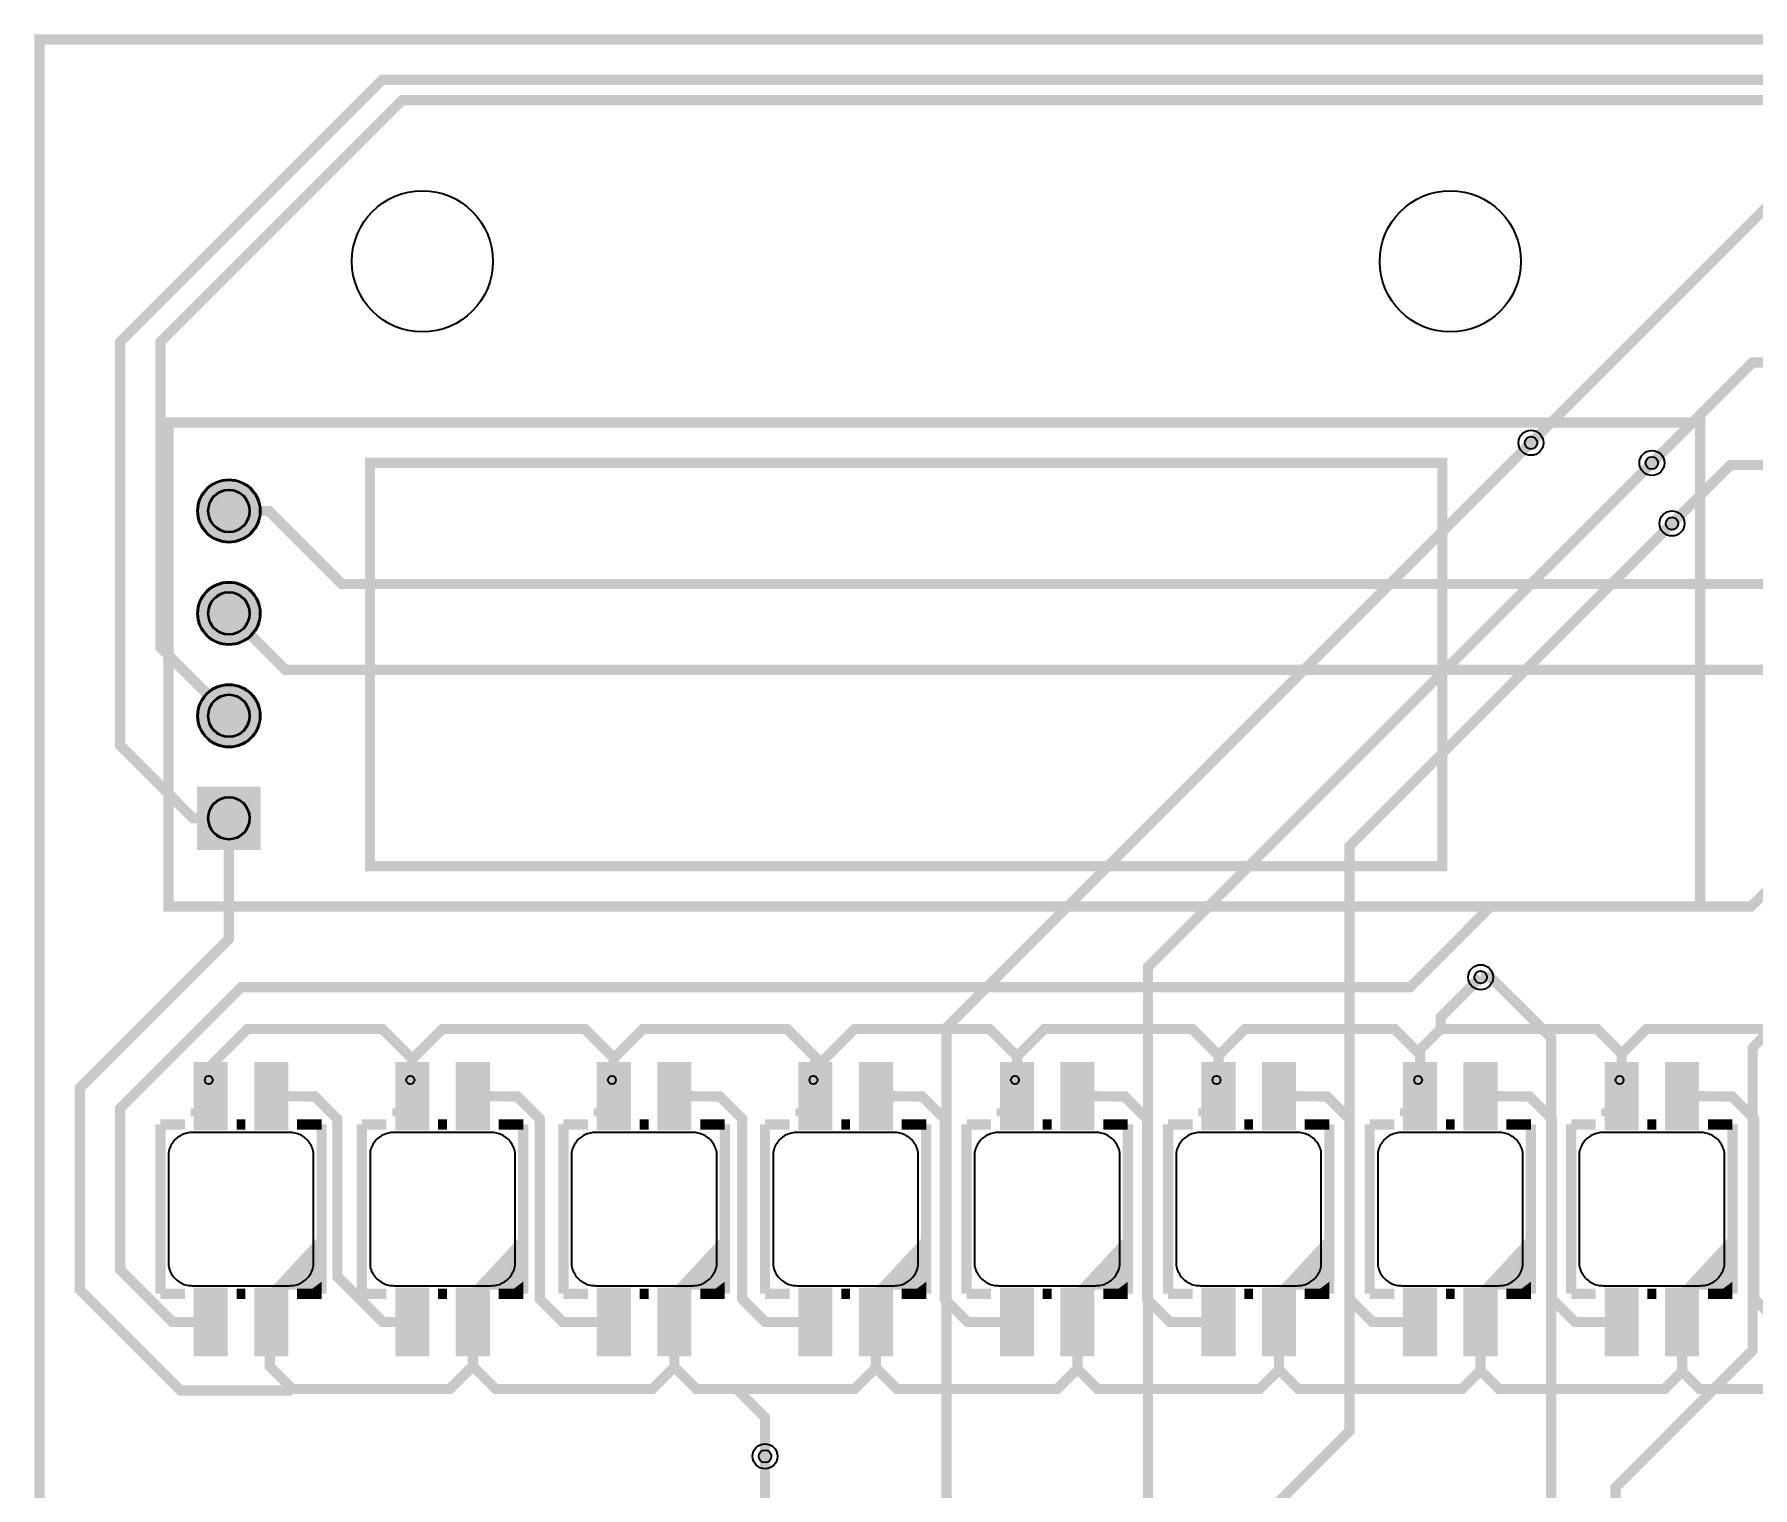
# Model space of a CAD drawing. Header units: millimetres. Extents: x -33 to 33, y -33 to 69.
# Drawn here: x -32.63 to 10, y 31.59 to 67.63 of the extents above; entities that cross this region are included whole.
import ezdxf

# ---------------------------------------------------------------- set-up
doc = ezdxf.new("R2010")
doc.units = ezdxf.units.MM
for name, color, linetype, true_color in [('BoardOutLine', 7, 'Continuous', 0xff00ff), ('BottomLayer', 7, 'Continuous', 0x0000ff), ('BottomSolderMaskLayer', 7, 'Continuous', 0xaa00ff), ('Document', 7, 'Continuous', 0xffffff), ('Hole', 7, 'Continuous', 0x222222), ('Multi-Layer', 7, 'Continuous', 0xc0c0c0), ('TopLayer', 7, 'Continuous', 0xff0000), ('TopPasteMaskLayer', 7, 'Continuous', 0x808080), ('TopSilkLayer', 7, 'Continuous', 0xffcc00), ('TopSolderMaskLayer', 7, 'Continuous', 0x800080)]:
    doc.layers.add(name, color=color, linetype=linetype, true_color=true_color)

msp = doc.modelspace()

# ---------------------------------------------------------------- hatches: boundary and pattern name
at = {"layer": 'BottomSolderMaskLayer'}
for points in [[(-28.588, 55.81, 1), (-27.013, 55.81, 1)], [(-28.588, 53.27, 1), (-27.013, 53.27, 1)], [(-28.588, 50.73, 1), (-27.013, 50.73, 1)], [(-28.588, 48.978), (-27.013, 48.978), (-27.013, 47.403), (-28.588, 47.403)]]:
    msp.add_hatch(color=256, dxfattribs=at).paths.add_polyline_path(points)
at = {"layer": 'Document'}
for points in [[(-28.4, 41.25), (-28.4, 40.45), (-28.2, 40.45), (-28.2, 41.35), (-28.3, 41.35), (-28.4, 41.35)], [(-23.4, 41.25), (-23.4, 40.45), (-23.2, 40.45), (-23.2, 41.35), (-23.3, 41.35), (-23.4, 41.35)], [(-18.4, 41.25), (-18.4, 40.45), (-18.2, 40.45), (-18.2, 41.35), (-18.3, 41.35), (-18.4, 41.35)], [(-13.4, 41.25), (-13.4, 40.45), (-13.2, 40.45), (-13.2, 41.35), (-13.3, 41.35), (-13.4, 41.35)], [(-8.4, 41.25), (-8.4, 40.45), (-8.2, 40.45), (-8.2, 41.35), (-8.3, 41.35), (-8.4, 41.35)], [(-3.4, 41.25), (-3.4, 40.45), (-3.2, 40.45), (-3.2, 41.35), (-3.3, 41.35), (-3.4, 41.35)], [(1.6, 41.25), (1.6, 40.45), (1.8, 40.45), (1.8, 41.35), (1.7, 41.35), (1.6, 41.35)], [(6.6, 41.25), (6.6, 40.45), (6.8, 40.45), (6.8, 41.35), (6.7, 41.35), (6.6, 41.35)], [(-27.95, 41), (-28.75, 41), (-28.75, 40.8), (-27.85, 40.8), (-27.85, 40.9), (-27.85, 41)], [(-22.95, 41), (-23.75, 41), (-23.75, 40.8), (-22.85, 40.8), (-22.85, 40.9), (-22.85, 41)], [(-17.95, 41), (-18.75, 41), (-18.75, 40.8), (-17.85, 40.8), (-17.85, 40.9), (-17.85, 41)], [(-12.95, 41), (-13.75, 41), (-13.75, 40.8), (-12.85, 40.8), (-12.85, 40.9), (-12.85, 41)], [(-7.95, 41), (-8.75, 41), (-8.75, 40.8), (-7.85, 40.8), (-7.85, 40.9), (-7.85, 41)], [(-2.95, 41), (-3.75, 41), (-3.75, 40.8), (-2.85, 40.8), (-2.85, 40.9), (-2.85, 41)], [(2.05, 41), (1.25, 41), (1.25, 40.8), (2.15, 40.8), (2.15, 40.9), (2.15, 41)], [(7.05, 41), (6.25, 41), (6.25, 40.8), (7.15, 40.8), (7.15, 40.9), (7.15, 41)], [(-26.8, 36.5), (-25.5, 37.9), (-25.5, 36.5)], [(-21.8, 36.5), (-20.5, 37.9), (-20.5, 36.5)], [(-16.8, 36.5), (-15.5, 37.9), (-15.5, 36.5)], [(-11.8, 36.5), (-10.5, 37.9), (-10.5, 36.5)], [(-6.8, 36.5), (-5.5, 37.9), (-5.5, 36.5)], [(-1.8, 36.5), (-0.5, 37.9), (-0.5, 36.5)], [(3.2, 36.5), (4.5, 37.9), (4.5, 36.5)], [(8.2, 36.5), (9.5, 37.9), (9.5, 36.5)], [(-26.9, 36), (-26.9, 35.2), (-26.7, 35.2), (-26.7, 36.1), (-26.8, 36.1), (-26.9, 36.1)], [(-21.9, 36), (-21.9, 35.2), (-21.7, 35.2), (-21.7, 36.1), (-21.8, 36.1), (-21.9, 36.1)], [(-16.9, 36), (-16.9, 35.2), (-16.7, 35.2), (-16.7, 36.1), (-16.8, 36.1), (-16.9, 36.1)], [(-11.9, 36), (-11.9, 35.2), (-11.7, 35.2), (-11.7, 36.1), (-11.8, 36.1), (-11.9, 36.1)], [(-6.9, 36), (-6.9, 35.2), (-6.7, 35.2), (-6.7, 36.1), (-6.8, 36.1), (-6.9, 36.1)], [(-1.9, 36), (-1.9, 35.2), (-1.7, 35.2), (-1.7, 36.1), (-1.8, 36.1), (-1.9, 36.1)], [(3.1, 36), (3.1, 35.2), (3.3, 35.2), (3.3, 36.1), (3.2, 36.1), (3.1, 36.1)], [(8.1, 36), (8.1, 35.2), (8.3, 35.2), (8.3, 36.1), (8.2, 36.1), (8.1, 36.1)]]:
    msp.add_hatch(color=256, dxfattribs=at).paths.add_polyline_path(points)
at = {"layer": 'Multi-Layer'}
for points in [[(-28.562, 55.81, 1), (-27.038, 55.81, 1)], [(-28.562, 53.27, 1), (-27.038, 53.27, 1)], [(-28.562, 50.73, 1), (-27.038, 50.73, 1)], [(-28.562, 48.953), (-27.038, 48.953), (-27.038, 47.428), (-28.562, 47.428)]]:
    msp.add_hatch(color=256, dxfattribs=at).paths.add_polyline_path(points)
at = {"layer": 'TopLayer'}
for points in [[(-28.66, 42.1), (-28.66, 40.5), (-27.84, 40.5), (-27.84, 42.1)], [(-27.16, 42.1), (-27.16, 40.5), (-26.34, 40.5), (-26.34, 42.1)], [(-23.66, 42.1), (-23.66, 40.5), (-22.84, 40.5), (-22.84, 42.1)], [(-22.16, 42.1), (-22.16, 40.5), (-21.34, 40.5), (-21.34, 42.1)], [(-18.66, 42.1), (-18.66, 40.5), (-17.84, 40.5), (-17.84, 42.1)], [(-17.16, 42.1), (-17.16, 40.5), (-16.34, 40.5), (-16.34, 42.1)], [(-13.66, 42.1), (-13.66, 40.5), (-12.84, 40.5), (-12.84, 42.1)], [(-12.16, 42.1), (-12.16, 40.5), (-11.34, 40.5), (-11.34, 42.1)], [(-8.66, 42.1), (-8.66, 40.5), (-7.84, 40.5), (-7.84, 42.1)], [(-7.16, 42.1), (-7.16, 40.5), (-6.34, 40.5), (-6.34, 42.1)], [(-3.66, 42.1), (-3.66, 40.5), (-2.84, 40.5), (-2.84, 42.1)], [(-2.16, 42.1), (-2.16, 40.5), (-1.34, 40.5), (-1.34, 42.1)], [(1.34, 42.1), (1.34, 40.5), (2.16, 40.5), (2.16, 42.1)], [(2.84, 42.1), (2.84, 40.5), (3.66, 40.5), (3.66, 42.1)], [(6.34, 42.1), (6.34, 40.5), (7.16, 40.5), (7.16, 42.1)], [(7.84, 42.1), (7.84, 40.5), (8.66, 40.5), (8.66, 42.1)], [(-28.66, 36.5), (-28.66, 34.9), (-27.84, 34.9), (-27.84, 36.5)], [(-27.16, 36.5), (-27.16, 34.9), (-26.34, 34.9), (-26.34, 36.5)], [(-23.66, 36.5), (-23.66, 34.9), (-22.84, 34.9), (-22.84, 36.5)], [(-22.16, 36.5), (-22.16, 34.9), (-21.34, 34.9), (-21.34, 36.5)], [(-18.66, 36.5), (-18.66, 34.9), (-17.84, 34.9), (-17.84, 36.5)], [(-17.16, 36.5), (-17.16, 34.9), (-16.34, 34.9), (-16.34, 36.5)], [(-13.66, 36.5), (-13.66, 34.9), (-12.84, 34.9), (-12.84, 36.5)], [(-12.16, 36.5), (-12.16, 34.9), (-11.34, 34.9), (-11.34, 36.5)], [(-8.66, 36.5), (-8.66, 34.9), (-7.84, 34.9), (-7.84, 36.5)], [(-7.16, 36.5), (-7.16, 34.9), (-6.34, 34.9), (-6.34, 36.5)], [(-3.66, 36.5), (-3.66, 34.9), (-2.84, 34.9), (-2.84, 36.5)], [(-2.16, 36.5), (-2.16, 34.9), (-1.34, 34.9), (-1.34, 36.5)], [(1.34, 36.5), (1.34, 34.9), (2.16, 34.9), (2.16, 36.5)], [(2.84, 36.5), (2.84, 34.9), (3.66, 34.9), (3.66, 36.5)], [(6.34, 36.5), (6.34, 34.9), (7.16, 34.9), (7.16, 36.5)], [(7.84, 36.5), (7.84, 34.9), (8.66, 34.9), (8.66, 36.5)]]:
    msp.add_hatch(color=256, dxfattribs=at).paths.add_polyline_path(points)
at = {"layer": 'TopPasteMaskLayer'}
for points in [[(-28.66, 42.1), (-28.66, 40.5), (-27.84, 40.5), (-27.84, 42.1)], [(-27.16, 42.1), (-27.16, 40.5), (-26.34, 40.5), (-26.34, 42.1)], [(-23.66, 42.1), (-23.66, 40.5), (-22.84, 40.5), (-22.84, 42.1)], [(-22.16, 42.1), (-22.16, 40.5), (-21.34, 40.5), (-21.34, 42.1)], [(-18.66, 42.1), (-18.66, 40.5), (-17.84, 40.5), (-17.84, 42.1)], [(-17.16, 42.1), (-17.16, 40.5), (-16.34, 40.5), (-16.34, 42.1)], [(-13.66, 42.1), (-13.66, 40.5), (-12.84, 40.5), (-12.84, 42.1)], [(-12.16, 42.1), (-12.16, 40.5), (-11.34, 40.5), (-11.34, 42.1)], [(-8.66, 42.1), (-8.66, 40.5), (-7.84, 40.5), (-7.84, 42.1)], [(-7.16, 42.1), (-7.16, 40.5), (-6.34, 40.5), (-6.34, 42.1)], [(-3.66, 42.1), (-3.66, 40.5), (-2.84, 40.5), (-2.84, 42.1)], [(-2.16, 42.1), (-2.16, 40.5), (-1.34, 40.5), (-1.34, 42.1)], [(1.34, 42.1), (1.34, 40.5), (2.16, 40.5), (2.16, 42.1)], [(2.84, 42.1), (2.84, 40.5), (3.66, 40.5), (3.66, 42.1)], [(6.34, 42.1), (6.34, 40.5), (7.16, 40.5), (7.16, 42.1)], [(7.84, 42.1), (7.84, 40.5), (8.66, 40.5), (8.66, 42.1)], [(-28.66, 36.5), (-28.66, 34.9), (-27.84, 34.9), (-27.84, 36.5)], [(-27.16, 36.5), (-27.16, 34.9), (-26.34, 34.9), (-26.34, 36.5)], [(-23.66, 36.5), (-23.66, 34.9), (-22.84, 34.9), (-22.84, 36.5)], [(-22.16, 36.5), (-22.16, 34.9), (-21.34, 34.9), (-21.34, 36.5)], [(-18.66, 36.5), (-18.66, 34.9), (-17.84, 34.9), (-17.84, 36.5)], [(-17.16, 36.5), (-17.16, 34.9), (-16.34, 34.9), (-16.34, 36.5)], [(-13.66, 36.5), (-13.66, 34.9), (-12.84, 34.9), (-12.84, 36.5)], [(-12.16, 36.5), (-12.16, 34.9), (-11.34, 34.9), (-11.34, 36.5)], [(-8.66, 36.5), (-8.66, 34.9), (-7.84, 34.9), (-7.84, 36.5)], [(-7.16, 36.5), (-7.16, 34.9), (-6.34, 34.9), (-6.34, 36.5)], [(-3.66, 36.5), (-3.66, 34.9), (-2.84, 34.9), (-2.84, 36.5)], [(-2.16, 36.5), (-2.16, 34.9), (-1.34, 34.9), (-1.34, 36.5)], [(1.34, 36.5), (1.34, 34.9), (2.16, 34.9), (2.16, 36.5)], [(2.84, 36.5), (2.84, 34.9), (3.66, 34.9), (3.66, 36.5)], [(6.34, 36.5), (6.34, 34.9), (7.16, 34.9), (7.16, 36.5)], [(7.84, 36.5), (7.84, 34.9), (8.66, 34.9), (8.66, 36.5)]]:
    msp.add_hatch(color=256, dxfattribs=at).paths.add_polyline_path(points)
at = {"layer": 'TopSilkLayer'}
for points in [[(-25.9, 36.4), (-25.5, 36.4), (-25.5, 36.7)], [(-20.9, 36.4), (-20.5, 36.4), (-20.5, 36.7)], [(-15.9, 36.4), (-15.5, 36.4), (-15.5, 36.7)], [(-10.9, 36.4), (-10.5, 36.4), (-10.5, 36.7)], [(-5.9, 36.4), (-5.5, 36.4), (-5.5, 36.7)], [(-0.9, 36.4), (-0.5, 36.4), (-0.5, 36.7)], [(4.1, 36.4), (4.5, 36.4), (4.5, 36.7)], [(9.1, 36.4), (9.5, 36.4), (9.5, 36.7)]]:
    msp.add_hatch(color=256, dxfattribs=at).paths.add_polyline_path(points)
at = {"layer": 'TopSolderMaskLayer'}
for points in [[(-28.588, 55.81, 1), (-27.013, 55.81, 1)], [(-28.588, 53.27, 1), (-27.013, 53.27, 1)], [(-28.588, 50.73, 1), (-27.013, 50.73, 1)], [(-28.588, 48.978), (-27.013, 48.978), (-27.013, 47.403), (-28.588, 47.403)], [(-28.673, 42.149), (-28.673, 40.451), (-27.827, 40.451), (-27.827, 42.149)], [(-27.173, 42.149), (-27.173, 40.451), (-26.327, 40.451), (-26.327, 42.149)], [(-23.673, 42.149), (-23.673, 40.451), (-22.827, 40.451), (-22.827, 42.149)], [(-22.173, 42.149), (-22.173, 40.451), (-21.327, 40.451), (-21.327, 42.149)], [(-18.673, 42.149), (-18.673, 40.451), (-17.827, 40.451), (-17.827, 42.149)], [(-17.173, 42.149), (-17.173, 40.451), (-16.327, 40.451), (-16.327, 42.149)], [(-13.673, 42.149), (-13.673, 40.451), (-12.827, 40.451), (-12.827, 42.149)], [(-12.173, 42.149), (-12.173, 40.451), (-11.327, 40.451), (-11.327, 42.149)], [(-8.673, 42.149), (-8.673, 40.451), (-7.827, 40.451), (-7.827, 42.149)], [(-7.173, 42.149), (-7.173, 40.451), (-6.327, 40.451), (-6.327, 42.149)], [(-3.673, 42.149), (-3.673, 40.451), (-2.827, 40.451), (-2.827, 42.149)], [(-2.173, 42.149), (-2.173, 40.451), (-1.327, 40.451), (-1.327, 42.149)], [(1.327, 42.149), (1.327, 40.451), (2.173, 40.451), (2.173, 42.149)], [(2.827, 42.149), (2.827, 40.451), (3.673, 40.451), (3.673, 42.149)], [(6.327, 42.149), (6.327, 40.451), (7.173, 40.451), (7.173, 42.149)], [(7.827, 42.149), (7.827, 40.451), (8.673, 40.451), (8.673, 42.149)], [(-28.673, 36.549), (-28.673, 34.851), (-27.827, 34.851), (-27.827, 36.549)], [(-27.173, 36.549), (-27.173, 34.851), (-26.327, 34.851), (-26.327, 36.549)], [(-23.673, 36.549), (-23.673, 34.851), (-22.827, 34.851), (-22.827, 36.549)], [(-22.173, 36.549), (-22.173, 34.851), (-21.327, 34.851), (-21.327, 36.549)], [(-18.673, 36.549), (-18.673, 34.851), (-17.827, 34.851), (-17.827, 36.549)], [(-17.173, 36.549), (-17.173, 34.851), (-16.327, 34.851), (-16.327, 36.549)], [(-13.673, 36.549), (-13.673, 34.851), (-12.827, 34.851), (-12.827, 36.549)], [(-12.173, 36.549), (-12.173, 34.851), (-11.327, 34.851), (-11.327, 36.549)], [(-8.673, 36.549), (-8.673, 34.851), (-7.827, 34.851), (-7.827, 36.549)], [(-7.173, 36.549), (-7.173, 34.851), (-6.327, 34.851), (-6.327, 36.549)], [(-3.673, 36.549), (-3.673, 34.851), (-2.827, 34.851), (-2.827, 36.549)], [(-2.173, 36.549), (-2.173, 34.851), (-1.327, 34.851), (-1.327, 36.549)], [(1.327, 36.549), (1.327, 34.851), (2.173, 34.851), (2.173, 36.549)], [(2.827, 36.549), (2.827, 34.851), (3.673, 34.851), (3.673, 36.549)], [(6.327, 36.549), (6.327, 34.851), (7.173, 34.851), (7.173, 36.549)], [(7.827, 36.549), (7.827, 34.851), (8.673, 34.851), (8.673, 36.549)]]:
    msp.add_hatch(color=256, dxfattribs=at).paths.add_polyline_path(points)

# ---------------------------------------------------------------- linework, layer by layer
at = {"layer": 'BoardOutLine', "const_width": 0.254}
msp.add_lwpolyline([(-32.499, 65.001), (-32.499, 67.501), (32.499, 67.501), (32.499, -32.499), (-32.499, -32.499), (-32.499, 54.999), (-32.499, 65.001)], close=True, dxfattribs=at)
at = {"layer": 'BottomLayer', "const_width": 0.254}
for points in [[(2.54, -13.968), (-10.532, -13.968), (-13, -11.5), (-13, -2.5), (-12.5, -2), (-12.5, 26.5), (-10, 29), (-10, 43), (4.5, 57.5)], [(7.5, 57), (-5, 44.5), (-5, 29.5), (-12, 22.5), (-12, -11.5), (-10, -13.5), (-1, -13.5), (4, -8.5), (4, -6.5), (3, -5.5), (-0.737, -5.5), (-2.489, -7.252)], [(8, 55.5), (0, 47.5), (0, 33), (-11, 22), (-11, -11), (-9.5, -12.5), (-2.759, -12.5), (2.489, -7.252)], [(6.6, 29), (6.6, 31.6), (10, 35), (10, 42.5), (12.5, 45), (15.5, 45), (23, 52.5)], [(-10, 13), (-7.75, 15.25), (5.001, 15.25), (7.249, 17.498), (7.249, 25.25), (5.001, 27.501), (5.001, 42.751), (3.5, 44.249), (3.251, 44.249)], [(11, -4), (12.5, -4), (14, -5.5), (14, -10), (8, -16), (-1, -16), (-2.5, -14.5), (-11, -14.5), (-13.5, -12), (-13.5, -4.5), (-16, -2), (-16, 1), (-13, 4), (-13, 15), (-16, 18), (-16, 20), (-13, 23), (-13, 27), (-14.5, 28.5), (-14.5, 32.5)]]:
    msp.add_lwpolyline(points, dxfattribs=at)
at = {"layer": 'BottomSolderMaskLayer'}
for points in [[(-27.797, 56.335), (-27.803, 56.335)], [(-27.797, 55.286), (-27.803, 55.286)], [(-27.797, 53.795), (-27.803, 53.795)], [(-27.797, 52.746), (-27.803, 52.746)], [(-27.797, 51.255), (-27.803, 51.255)], [(-27.797, 50.206), (-27.803, 50.206)], [(-27.797, 48.715), (-27.803, 48.715)], [(-27.797, 47.666), (-27.803, 47.666)]]:
    msp.add_lwpolyline(points, close=True, dxfattribs=at)
for centre in [(-27.8, 55.81), (-27.8, 53.27), (-27.8, 50.73)]:
    msp.add_circle(centre, 0.787, dxfattribs=at)
for centre, start, end in [((-27.803, 55.811), 90, 270), ((-27.797, 55.811), 270, 90), ((-27.803, 53.271), 90, 270), ((-27.797, 53.271), 270, 90), ((-27.803, 50.731), 90, 270), ((-27.797, 50.731), 270, 90), ((-27.803, 48.191), 90, 270), ((-27.797, 48.191), 270, 90)]:
    msp.add_arc(centre, 0.525, start, end, dxfattribs=at)
at = {"layer": 'Document'}
for centre in [(-28.3, 41.7), (-23.3, 41.7), (-18.3, 41.7), (-13.3, 41.7), (-8.3, 41.7), (-3.3, 41.7), (1.7, 41.7), (6.7, 41.7)]:
    msp.add_circle(centre, 0.1, dxfattribs=at)
at = {"layer": 'Hole'}
for centre in [(4.5, 57.5), (7.5, 57), (8, 55.5), (3.251, 44.249), (-14.5, 32.37)]:
    msp.add_circle(centre, 0.155, dxfattribs=at)
at = {"layer": 'Multi-Layer'}
for points in [[(-27.798, 56.319), (-27.803, 56.319)], [(-27.798, 55.303), (-27.803, 55.303)], [(-27.798, 53.779), (-27.803, 53.779)], [(-27.798, 52.763), (-27.803, 52.763)], [(-27.798, 51.239), (-27.803, 51.239)], [(-27.798, 50.223), (-27.803, 50.223)], [(-27.798, 48.699), (-27.803, 48.699)], [(-27.798, 47.682), (-27.803, 47.682)], [(-26.3, 36.6), (-26.265, 36.601), (-26.229, 36.603), (-26.194, 36.608), (-26.159, 36.615), (-26.125, 36.624), (-26.091, 36.634), (-26.058, 36.647), (-26.026, 36.662), (-25.995, 36.679), (-25.965, 36.697), (-25.935, 36.717), (-25.908, 36.739), (-25.881, 36.762), (-25.856, 36.787), (-25.832, 36.814), (-25.81, 36.842), (-25.79, 36.871), (-25.771, 36.901), (-25.755, 36.932), (-25.74, 36.964), (-25.727, 36.997), (-25.716, 37.031), (-25.707, 37.065), (-25.7, 37.1), (-25.7, 39.9), (-25.707, 39.935), (-25.716, 39.969), (-25.727, 40.003), (-25.74, 40.036), (-25.755, 40.068), (-25.771, 40.099), (-25.79, 40.129), (-25.81, 40.158), (-25.832, 40.186), (-25.856, 40.213), (-25.881, 40.238), (-25.908, 40.261), (-25.935, 40.283), (-25.965, 40.303), (-25.995, 40.321), (-26.026, 40.338), (-26.058, 40.353), (-26.091, 40.366), (-26.125, 40.376), (-26.159, 40.385), (-26.194, 40.392), (-26.229, 40.397), (-26.265, 40.399), (-26.3, 40.4), (-26.3, 40.4), (-28.7, 40.4), (-28.735, 40.399), (-28.771, 40.397), (-28.806, 40.392), (-28.841, 40.385), (-28.875, 40.376), (-28.909, 40.366), (-28.942, 40.353), (-28.974, 40.338), (-29.005, 40.321), (-29.035, 40.303), (-29.065, 40.283), (-29.092, 40.261), (-29.119, 40.238), (-29.144, 40.213), (-29.168, 40.186), (-29.19, 40.158), (-29.21, 40.129), (-29.229, 40.099), (-29.245, 40.068), (-29.26, 40.036), (-29.273, 40.003), (-29.284, 39.969), (-29.293, 39.935), (-29.3, 39.9), (-29.3, 37.1), (-29.293, 37.065), (-29.284, 37.031), (-29.273, 36.997), (-29.26, 36.964), (-29.245, 36.932), (-29.229, 36.901), (-29.21, 36.871), (-29.19, 36.842), (-29.168, 36.814), (-29.144, 36.787), (-29.119, 36.762), (-29.092, 36.739), (-29.065, 36.717), (-29.035, 36.697), (-29.005, 36.679), (-28.974, 36.662), (-28.942, 36.647), (-28.909, 36.634), (-28.875, 36.624), (-28.841, 36.615), (-28.806, 36.608), (-28.771, 36.603), (-28.735, 36.601), (-28.7, 36.6)], [(-21.3, 36.6), (-21.265, 36.601), (-21.229, 36.603), (-21.194, 36.608), (-21.159, 36.615), (-21.125, 36.624), (-21.091, 36.634), (-21.058, 36.647), (-21.026, 36.662), (-20.995, 36.679), (-20.965, 36.697), (-20.935, 36.717), (-20.908, 36.739), (-20.881, 36.762), (-20.856, 36.787), (-20.832, 36.814), (-20.81, 36.842), (-20.79, 36.871), (-20.771, 36.901), (-20.755, 36.932), (-20.74, 36.964), (-20.727, 36.997), (-20.716, 37.031), (-20.707, 37.065), (-20.7, 37.1), (-20.7, 39.9), (-20.707, 39.935), (-20.716, 39.969), (-20.727, 40.003), (-20.74, 40.036), (-20.755, 40.068), (-20.771, 40.099), (-20.79, 40.129), (-20.81, 40.158), (-20.832, 40.186), (-20.856, 40.213), (-20.881, 40.238), (-20.908, 40.261), (-20.935, 40.283), (-20.965, 40.303), (-20.995, 40.321), (-21.026, 40.338), (-21.058, 40.353), (-21.091, 40.366), (-21.125, 40.376), (-21.159, 40.385), (-21.194, 40.392), (-21.229, 40.397), (-21.265, 40.399), (-21.3, 40.4), (-21.3, 40.4), (-23.7, 40.4), (-23.735, 40.399), (-23.771, 40.397), (-23.806, 40.392), (-23.841, 40.385), (-23.875, 40.376), (-23.909, 40.366), (-23.942, 40.353), (-23.974, 40.338), (-24.005, 40.321), (-24.035, 40.303), (-24.065, 40.283), (-24.092, 40.261), (-24.119, 40.238), (-24.144, 40.213), (-24.168, 40.186), (-24.19, 40.158), (-24.21, 40.129), (-24.229, 40.099), (-24.245, 40.068), (-24.26, 40.036), (-24.273, 40.003), (-24.284, 39.969), (-24.293, 39.935), (-24.3, 39.9), (-24.3, 37.1), (-24.293, 37.065), (-24.284, 37.031), (-24.273, 36.997), (-24.26, 36.964), (-24.245, 36.932), (-24.229, 36.901), (-24.21, 36.871), (-24.19, 36.842), (-24.168, 36.814), (-24.144, 36.787), (-24.119, 36.762), (-24.092, 36.739), (-24.065, 36.717), (-24.035, 36.697), (-24.005, 36.679), (-23.974, 36.662), (-23.942, 36.647), (-23.909, 36.634), (-23.875, 36.624), (-23.841, 36.615), (-23.806, 36.608), (-23.771, 36.603), (-23.735, 36.601), (-23.7, 36.6)], [(-16.3, 36.6), (-16.265, 36.601), (-16.229, 36.603), (-16.194, 36.608), (-16.159, 36.615), (-16.125, 36.624), (-16.091, 36.634), (-16.058, 36.647), (-16.026, 36.662), (-15.995, 36.679), (-15.965, 36.697), (-15.935, 36.717), (-15.908, 36.739), (-15.881, 36.762), (-15.856, 36.787), (-15.832, 36.814), (-15.81, 36.842), (-15.79, 36.871), (-15.771, 36.901), (-15.755, 36.932), (-15.74, 36.964), (-15.727, 36.997), (-15.716, 37.031), (-15.707, 37.065), (-15.7, 37.1), (-15.7, 39.9), (-15.707, 39.935), (-15.716, 39.969), (-15.727, 40.003), (-15.74, 40.036), (-15.755, 40.068), (-15.771, 40.099), (-15.79, 40.129), (-15.81, 40.158), (-15.832, 40.186), (-15.856, 40.213), (-15.881, 40.238), (-15.908, 40.261), (-15.935, 40.283), (-15.965, 40.303), (-15.995, 40.321), (-16.026, 40.338), (-16.058, 40.353), (-16.091, 40.366), (-16.125, 40.376), (-16.159, 40.385), (-16.194, 40.392), (-16.229, 40.397), (-16.265, 40.399), (-16.3, 40.4), (-16.3, 40.4), (-18.7, 40.4), (-18.735, 40.399), (-18.771, 40.397), (-18.806, 40.392), (-18.841, 40.385), (-18.875, 40.376), (-18.909, 40.366), (-18.942, 40.353), (-18.974, 40.338), (-19.005, 40.321), (-19.035, 40.303), (-19.065, 40.283), (-19.092, 40.261), (-19.119, 40.238), (-19.144, 40.213), (-19.168, 40.186), (-19.19, 40.158), (-19.21, 40.129), (-19.229, 40.099), (-19.245, 40.068), (-19.26, 40.036), (-19.273, 40.003), (-19.284, 39.969), (-19.293, 39.935), (-19.3, 39.9), (-19.3, 37.1), (-19.293, 37.065), (-19.284, 37.031), (-19.273, 36.997), (-19.26, 36.964), (-19.245, 36.932), (-19.229, 36.901), (-19.21, 36.871), (-19.19, 36.842), (-19.168, 36.814), (-19.144, 36.787), (-19.119, 36.762), (-19.092, 36.739), (-19.065, 36.717), (-19.035, 36.697), (-19.005, 36.679), (-18.974, 36.662), (-18.942, 36.647), (-18.909, 36.634), (-18.875, 36.624), (-18.841, 36.615), (-18.806, 36.608), (-18.771, 36.603), (-18.735, 36.601), (-18.7, 36.6)], [(-11.3, 36.6), (-11.265, 36.601), (-11.229, 36.603), (-11.194, 36.608), (-11.159, 36.615), (-11.125, 36.624), (-11.091, 36.634), (-11.058, 36.647), (-11.026, 36.662), (-10.995, 36.679), (-10.965, 36.697), (-10.935, 36.717), (-10.908, 36.739), (-10.881, 36.762), (-10.856, 36.787), (-10.832, 36.814), (-10.81, 36.842), (-10.79, 36.871), (-10.771, 36.901), (-10.755, 36.932), (-10.74, 36.964), (-10.727, 36.997), (-10.716, 37.031), (-10.707, 37.065), (-10.7, 37.1), (-10.7, 39.9), (-10.707, 39.935), (-10.716, 39.969), (-10.727, 40.003), (-10.74, 40.036), (-10.755, 40.068), (-10.771, 40.099), (-10.79, 40.129), (-10.81, 40.158), (-10.832, 40.186), (-10.856, 40.213), (-10.881, 40.238), (-10.908, 40.261), (-10.935, 40.283), (-10.965, 40.303), (-10.995, 40.321), (-11.026, 40.338), (-11.058, 40.353), (-11.091, 40.366), (-11.125, 40.376), (-11.159, 40.385), (-11.194, 40.392), (-11.229, 40.397), (-11.265, 40.399), (-11.3, 40.4), (-11.3, 40.4), (-13.7, 40.4), (-13.735, 40.399), (-13.771, 40.397), (-13.806, 40.392), (-13.841, 40.385), (-13.875, 40.376), (-13.909, 40.366), (-13.942, 40.353), (-13.974, 40.338), (-14.005, 40.321), (-14.035, 40.303), (-14.065, 40.283), (-14.092, 40.261), (-14.119, 40.238), (-14.144, 40.213), (-14.168, 40.186), (-14.19, 40.158), (-14.21, 40.129), (-14.229, 40.099), (-14.245, 40.068), (-14.26, 40.036), (-14.273, 40.003), (-14.284, 39.969), (-14.293, 39.935), (-14.3, 39.9), (-14.3, 37.1), (-14.293, 37.065), (-14.284, 37.031), (-14.273, 36.997), (-14.26, 36.964), (-14.245, 36.932), (-14.229, 36.901), (-14.21, 36.871), (-14.19, 36.842), (-14.168, 36.814), (-14.144, 36.787), (-14.119, 36.762), (-14.092, 36.739), (-14.065, 36.717), (-14.035, 36.697), (-14.005, 36.679), (-13.974, 36.662), (-13.942, 36.647), (-13.909, 36.634), (-13.875, 36.624), (-13.841, 36.615), (-13.806, 36.608), (-13.771, 36.603), (-13.735, 36.601), (-13.7, 36.6)], [(-6.3, 36.6), (-6.265, 36.601), (-6.229, 36.603), (-6.194, 36.608), (-6.159, 36.615), (-6.125, 36.624), (-6.091, 36.634), (-6.058, 36.647), (-6.026, 36.662), (-5.995, 36.679), (-5.965, 36.697), (-5.935, 36.717), (-5.908, 36.739), (-5.881, 36.762), (-5.856, 36.787), (-5.832, 36.814), (-5.81, 36.842), (-5.79, 36.871), (-5.771, 36.901), (-5.755, 36.932), (-5.74, 36.964), (-5.727, 36.997), (-5.716, 37.031), (-5.707, 37.065), (-5.7, 37.1), (-5.7, 39.9), (-5.707, 39.935), (-5.716, 39.969), (-5.727, 40.003), (-5.74, 40.036), (-5.755, 40.068), (-5.771, 40.099), (-5.79, 40.129), (-5.81, 40.158), (-5.832, 40.186), (-5.856, 40.213), (-5.881, 40.238), (-5.908, 40.261), (-5.935, 40.283), (-5.965, 40.303), (-5.995, 40.321), (-6.026, 40.338), (-6.058, 40.353), (-6.091, 40.366), (-6.125, 40.376), (-6.159, 40.385), (-6.194, 40.392), (-6.229, 40.397), (-6.265, 40.399), (-6.3, 40.4), (-6.3, 40.4), (-8.7, 40.4), (-8.735, 40.399), (-8.771, 40.397), (-8.806, 40.392), (-8.841, 40.385), (-8.875, 40.376), (-8.909, 40.366), (-8.942, 40.353), (-8.974, 40.338), (-9.005, 40.321), (-9.035, 40.303), (-9.065, 40.283), (-9.092, 40.261), (-9.119, 40.238), (-9.144, 40.213), (-9.168, 40.186), (-9.19, 40.158), (-9.21, 40.129), (-9.229, 40.099), (-9.245, 40.068), (-9.26, 40.036), (-9.273, 40.003), (-9.284, 39.969), (-9.293, 39.935), (-9.3, 39.9), (-9.3, 37.1), (-9.293, 37.065), (-9.284, 37.031), (-9.273, 36.997), (-9.26, 36.964), (-9.245, 36.932), (-9.229, 36.901), (-9.21, 36.871), (-9.19, 36.842), (-9.168, 36.814), (-9.144, 36.787), (-9.119, 36.762), (-9.092, 36.739), (-9.065, 36.717), (-9.035, 36.697), (-9.005, 36.679), (-8.974, 36.662), (-8.942, 36.647), (-8.909, 36.634), (-8.875, 36.624), (-8.841, 36.615), (-8.806, 36.608), (-8.771, 36.603), (-8.735, 36.601), (-8.7, 36.6)], [(-1.3, 36.6), (-1.265, 36.601), (-1.229, 36.603), (-1.194, 36.608), (-1.159, 36.615), (-1.125, 36.624), (-1.091, 36.634), (-1.058, 36.647), (-1.026, 36.662), (-0.995, 36.679), (-0.965, 36.697), (-0.935, 36.717), (-0.908, 36.739), (-0.881, 36.762), (-0.856, 36.787), (-0.832, 36.814), (-0.81, 36.842), (-0.79, 36.871), (-0.771, 36.901), (-0.755, 36.932), (-0.74, 36.964), (-0.727, 36.997), (-0.716, 37.031), (-0.707, 37.065), (-0.7, 37.1), (-0.7, 39.9), (-0.707, 39.935), (-0.716, 39.969), (-0.727, 40.003), (-0.74, 40.036), (-0.755, 40.068), (-0.771, 40.099), (-0.79, 40.129), (-0.81, 40.158), (-0.832, 40.186), (-0.856, 40.213), (-0.881, 40.238), (-0.908, 40.261), (-0.935, 40.283), (-0.965, 40.303), (-0.995, 40.321), (-1.026, 40.338), (-1.058, 40.353), (-1.091, 40.366), (-1.125, 40.376), (-1.159, 40.385), (-1.194, 40.392), (-1.229, 40.397), (-1.265, 40.399), (-1.3, 40.4), (-1.3, 40.4), (-3.7, 40.4), (-3.735, 40.399), (-3.771, 40.397), (-3.806, 40.392), (-3.841, 40.385), (-3.875, 40.376), (-3.909, 40.366), (-3.942, 40.353), (-3.974, 40.338), (-4.005, 40.321), (-4.035, 40.303), (-4.065, 40.283), (-4.092, 40.261), (-4.119, 40.238), (-4.144, 40.213), (-4.168, 40.186), (-4.19, 40.158), (-4.21, 40.129), (-4.229, 40.099), (-4.245, 40.068), (-4.26, 40.036), (-4.273, 40.003), (-4.284, 39.969), (-4.293, 39.935), (-4.3, 39.9), (-4.3, 37.1), (-4.293, 37.065), (-4.284, 37.031), (-4.273, 36.997), (-4.26, 36.964), (-4.245, 36.932), (-4.229, 36.901), (-4.21, 36.871), (-4.19, 36.842), (-4.168, 36.814), (-4.144, 36.787), (-4.119, 36.762), (-4.092, 36.739), (-4.065, 36.717), (-4.035, 36.697), (-4.005, 36.679), (-3.974, 36.662), (-3.942, 36.647), (-3.909, 36.634), (-3.875, 36.624), (-3.841, 36.615), (-3.806, 36.608), (-3.771, 36.603), (-3.735, 36.601), (-3.7, 36.6)], [(3.7, 36.6), (3.735, 36.601), (3.771, 36.603), (3.806, 36.608), (3.841, 36.615), (3.875, 36.624), (3.909, 36.634), (3.942, 36.647), (3.974, 36.662), (4.005, 36.679), (4.035, 36.697), (4.065, 36.717), (4.092, 36.739), (4.119, 36.762), (4.144, 36.787), (4.168, 36.814), (4.19, 36.842), (4.21, 36.871), (4.229, 36.901), (4.245, 36.932), (4.26, 36.964), (4.273, 36.997), (4.284, 37.031), (4.293, 37.065), (4.3, 37.1), (4.3, 39.9), (4.293, 39.935), (4.284, 39.969), (4.273, 40.003), (4.26, 40.036), (4.245, 40.068), (4.229, 40.099), (4.21, 40.129), (4.19, 40.158), (4.168, 40.186), (4.144, 40.213), (4.119, 40.238), (4.092, 40.261), (4.065, 40.283), (4.035, 40.303), (4.005, 40.321), (3.974, 40.338), (3.942, 40.353), (3.909, 40.366), (3.875, 40.376), (3.841, 40.385), (3.806, 40.392), (3.771, 40.397), (3.735, 40.399), (3.7, 40.4), (3.7, 40.4), (1.3, 40.4), (1.265, 40.399), (1.229, 40.397), (1.194, 40.392), (1.159, 40.385), (1.125, 40.376), (1.091, 40.366), (1.058, 40.353), (1.026, 40.338), (0.995, 40.321), (0.965, 40.303), (0.935, 40.283), (0.908, 40.261), (0.881, 40.238), (0.856, 40.213), (0.832, 40.186), (0.81, 40.158), (0.79, 40.129), (0.771, 40.099), (0.755, 40.068), (0.74, 40.036), (0.727, 40.003), (0.716, 39.969), (0.707, 39.935), (0.7, 39.9), (0.7, 37.1), (0.707, 37.065), (0.716, 37.031), (0.727, 36.997), (0.74, 36.964), (0.755, 36.932), (0.771, 36.901), (0.79, 36.871), (0.81, 36.842), (0.832, 36.814), (0.856, 36.787), (0.881, 36.762), (0.908, 36.739), (0.935, 36.717), (0.965, 36.697), (0.995, 36.679), (1.026, 36.662), (1.058, 36.647), (1.091, 36.634), (1.125, 36.624), (1.159, 36.615), (1.194, 36.608), (1.229, 36.603), (1.265, 36.601), (1.3, 36.6)], [(8.7, 36.6), (8.735, 36.601), (8.771, 36.603), (8.806, 36.608), (8.841, 36.615), (8.875, 36.624), (8.909, 36.634), (8.942, 36.647), (8.974, 36.662), (9.005, 36.679), (9.035, 36.697), (9.065, 36.717), (9.092, 36.739), (9.119, 36.762), (9.144, 36.787), (9.168, 36.814), (9.19, 36.842), (9.21, 36.871), (9.229, 36.901), (9.245, 36.932), (9.26, 36.964), (9.273, 36.997), (9.284, 37.031), (9.293, 37.065), (9.3, 37.1), (9.3, 39.9), (9.293, 39.935), (9.284, 39.969), (9.273, 40.003), (9.26, 40.036), (9.245, 40.068), (9.229, 40.099), (9.21, 40.129), (9.19, 40.158), (9.168, 40.186), (9.144, 40.213), (9.119, 40.238), (9.092, 40.261), (9.065, 40.283), (9.035, 40.303), (9.005, 40.321), (8.974, 40.338), (8.942, 40.353), (8.909, 40.366), (8.875, 40.376), (8.841, 40.385), (8.806, 40.392), (8.771, 40.397), (8.735, 40.399), (8.7, 40.4), (8.7, 40.4), (6.3, 40.4), (6.265, 40.399), (6.229, 40.397), (6.194, 40.392), (6.159, 40.385), (6.125, 40.376), (6.091, 40.366), (6.058, 40.353), (6.026, 40.338), (5.995, 40.321), (5.965, 40.303), (5.935, 40.283), (5.908, 40.261), (5.881, 40.238), (5.856, 40.213), (5.832, 40.186), (5.81, 40.158), (5.79, 40.129), (5.771, 40.099), (5.755, 40.068), (5.74, 40.036), (5.727, 40.003), (5.716, 39.969), (5.707, 39.935), (5.7, 39.9), (5.7, 37.1), (5.707, 37.065), (5.716, 37.031), (5.727, 36.997), (5.74, 36.964), (5.755, 36.932), (5.771, 36.901), (5.79, 36.871), (5.81, 36.842), (5.832, 36.814), (5.856, 36.787), (5.881, 36.762), (5.908, 36.739), (5.935, 36.717), (5.965, 36.697), (5.995, 36.679), (6.026, 36.662), (6.058, 36.647), (6.091, 36.634), (6.125, 36.624), (6.159, 36.615), (6.194, 36.608), (6.229, 36.603), (6.265, 36.601), (6.3, 36.6)]]:
    msp.add_lwpolyline(points, close=True, dxfattribs=at)
for centre, radius in [((-23, 62), 1.75), ((2.5, 62), 1.75), ((4.5, 57.5), 0.31), ((7.5, 57), 0.31), ((-27.8, 55.81), 0.762), ((8, 55.5), 0.31), ((-27.8, 53.27), 0.762), ((-27.8, 50.73), 0.762), ((3.251, 44.249), 0.31), ((-14.5, 32.37), 0.31)]:
    msp.add_circle(centre, radius, dxfattribs=at)
for centre, start, end in [((-27.803, 55.811), 90, 270), ((-27.798, 55.811), 270, 90), ((-27.803, 53.271), 90, 270), ((-27.798, 53.271), 270, 90), ((-27.803, 50.731), 90, 270), ((-27.798, 50.731), 270, 90), ((-27.803, 48.191), 90, 270), ((-27.798, 48.191), 270, 90)]:
    msp.add_arc(centre, 0.508, start, end, dxfattribs=at)
at = {"layer": 'TopLayer', "const_width": 0.254}
for points in [[(30.208, 62.03), (29.178, 61), (20.5, 61), (15, 66.5), (-24, 66.5), (-30.5, 60), (-30.5, 50), (-28.691, 48.191), (-27.8, 48.191)], [(-27.8, 50.732), (-29.5, 52.431), (-29.5, 60), (-23.5, 65.999), (14.501, 65.999), (18.499, 61.999), (18.499, 60), (18.999, 59.5), (30.208, 59.489)], [(4.5, 57.5), (11.566, 64.566), (13.292, 64.566)], [(13.292, 59.49), (9.99, 59.49), (7.5, 57)], [(13.292, 56.95), (9.45, 56.95), (8, 55.5)], [(-27.8, 55.81), (-26.81, 55.81), (-25, 54), (12.882, 54), (13.292, 54.41)], [(13.292, 51.87), (-26.4, 51.87), (-27.8, 53.27)], [(-28.25, 35.7), (-29.2, 35.7), (-30.5, 37), (-30.5, 41), (-27.5, 44), (1.5, 44), (3.5, 46), (9.962, 46), (13.292, 49.33)], [(-27.8, 48.191), (-27.8, 45.2), (-31.5, 41.5), (-31.5, 36.5), (-29, 34), (-26.226, 34)], [(3.251, 44.249), (2.261, 43.259), (2.261, 42.966)], [(-28.25, 41.3), (-28.25, 42.058), (-27.342, 42.966), (-23.994, 42.966), (-23.25, 42.222), (-23.25, 41.3)], [(-23.25, 42.222), (-22.506, 42.966), (-18.972, 42.966), (-18.25, 42.244), (-18.25, 41.3)], [(-18.25, 42.244), (-17.528, 42.966), (-13.95, 42.966), (-13.25, 42.266), (-13.25, 41.3)], [(-13.25, 41.3), (-13.25, 41.992), (-12.276, 42.966), (-8.928, 42.966), (-8.25, 42.288), (-8.25, 41.3)], [(-8.25, 42.288), (-7.572, 42.966), (-3.906, 42.966), (-3.25, 42.31), (-3.25, 41.3)], [(-3.25, 42.31), (-2.594, 42.966), (1.116, 42.966), (1.75, 42.332), (1.75, 41.3)], [(1.688, 42.394), (2.261, 42.966), (6.138, 42.966), (6.75, 42.354), (6.75, 41.3)], [(6.75, 42.354), (7.362, 42.966), (11.16, 42.966), (11.75, 42.376), (11.75, 41.3)], [(-26.749, 41.3), (-25.667, 41.293), (-25.11, 40.734), (-25.11, 36.828), (-23.983, 35.7), (-23.249, 35.7)], [(-21.75, 41.3), (-20.645, 41.293), (-20.089, 40.734), (-20.089, 36.269), (-19.517, 35.7), (-18.25, 35.7)], [(-16.749, 41.3), (-15.624, 41.293), (-15.065, 40.734), (-15.065, 36.269), (-14.496, 35.7), (-13.251, 35.7)], [(-11.75, 41.3), (-10.602, 41.293), (-10.043, 40.734), (-10.043, 36.269), (-9.474, 35.7), (-8.25, 35.7)], [(-6.749, 41.3), (-5.58, 41.293), (-5.022, 40.734), (-5.022, 36.269), (-4.453, 35.7), (-3.251, 35.7)], [(-1.75, 41.3), (-0.559, 41.293), (0, 40.734), (0, 36.269), (0.569, 35.7), (1.75, 35.7)], [(3.251, 41.3), (4.463, 41.293), (5.022, 40.734), (5.022, 36.269), (5.593, 35.7), (6.749, 35.7)], [(8.25, 41.3), (9.487, 41.293), (10.043, 40.734), (10.043, 36.269), (10.615, 35.7), (11.75, 35.7)], [(-26.75, 35.7), (-26.784, 35.666), (-26.784, 34.596), (-26.226, 34.038), (-24.499, 34.038)], [(-24.499, 34.038), (-22.32, 34.038), (-21.75, 34.608), (-21.75, 35.7)], [(-17.817, 34.038), (-17.298, 34.038), (-16.75, 34.586), (-16.75, 35.7)], [(-16.75, 34.586), (-16.202, 34.038), (-12.276, 34.038), (-11.75, 34.564), (-11.75, 35.7)], [(-11.75, 34.564), (-11.224, 34.038), (-7.254, 34.038), (-6.75, 34.542), (-6.75, 35.7)], [(-6.75, 34.542), (-6.246, 34.038), (-2.232, 34.038), (-1.75, 34.52), (-1.75, 35.7)], [(-1.75, 34.52), (-1.268, 34.038), (2.79, 34.038), (3.25, 34.498), (3.25, 35.7)], [(3.25, 34.498), (3.71, 34.038), (7.812, 34.038), (8.25, 34.476), (8.25, 35.7)], [(8.25, 34.476), (8.688, 34.038), (12.834, 34.038), (13.25, 34.454), (13.25, 35.7)], [(-21.75, 34.608), (-21.18, 34.038), (-17.817, 34.038)], [(-14.5, 32.37), (-14.5, 33.336), (-15.202, 34.038)]]:
    msp.add_lwpolyline(points, dxfattribs=at)
at = {"layer": 'TopSilkLayer', "const_width": 0.254}
for points in [[(-29.3, 46), (-29.3, 58.002), (8.701, 58.002), (8.701, 46), (-29.3, 46)], [(2.301, 47.001), (2.301, 57.001), (-24.299, 57.001), (-24.299, 47.001), (2.301, 47.001)]]:
    msp.add_lwpolyline(points, close=True, dxfattribs=at)
for points in [[(-29.5, 40.6), (-28.891, 40.6)], [(-29.5, 36.4), (-29.5, 40.6)], [(-27.609, 40.6), (-27.391, 40.6)], [(-26.109, 40.6), (-25.6, 40.6)], [(-25.6, 40.6), (-25.5, 40.6)], [(-25.5, 40.6), (-25.5, 36.4)], [(-24.5, 40.6), (-23.891, 40.6)], [(-24.5, 36.4), (-24.5, 40.6)], [(-22.609, 40.6), (-22.391, 40.6)], [(-21.109, 40.6), (-20.6, 40.6)], [(-20.6, 40.6), (-20.5, 40.6)], [(-20.5, 40.6), (-20.5, 36.4)], [(-19.5, 40.6), (-18.891, 40.6)], [(-19.5, 36.4), (-19.5, 40.6)], [(-17.609, 40.6), (-17.391, 40.6)], [(-16.109, 40.6), (-15.6, 40.6)], [(-15.6, 40.6), (-15.5, 40.6)], [(-15.5, 40.6), (-15.5, 36.4)], [(-14.5, 40.6), (-13.891, 40.6)], [(-14.5, 36.4), (-14.5, 40.6)], [(-12.609, 40.6), (-12.391, 40.6)], [(-11.109, 40.6), (-10.6, 40.6)], [(-10.6, 40.6), (-10.5, 40.6)], [(-10.5, 40.6), (-10.5, 36.4)], [(-9.5, 40.6), (-8.891, 40.6)], [(-9.5, 36.4), (-9.5, 40.6)], [(-7.609, 40.6), (-7.391, 40.6)], [(-6.109, 40.6), (-5.6, 40.6)], [(-5.6, 40.6), (-5.5, 40.6)], [(-5.5, 40.6), (-5.5, 36.4)], [(-4.5, 40.6), (-3.891, 40.6)], [(-4.5, 36.4), (-4.5, 40.6)], [(-2.609, 40.6), (-2.391, 40.6)], [(-1.109, 40.6), (-0.6, 40.6)], [(-0.6, 40.6), (-0.5, 40.6)], [(-0.5, 40.6), (-0.5, 36.4)], [(0.5, 40.6), (1.109, 40.6)], [(0.5, 36.4), (0.5, 40.6)], [(2.391, 40.6), (2.609, 40.6)], [(3.891, 40.6), (4.4, 40.6)], [(4.4, 40.6), (4.5, 40.6)], [(4.5, 40.6), (4.5, 36.4)], [(5.5, 40.6), (6.109, 40.6)], [(5.5, 36.4), (5.5, 40.6)], [(7.391, 40.6), (7.609, 40.6)], [(8.891, 40.6), (9.4, 40.6)], [(9.4, 40.6), (9.5, 40.6)], [(9.5, 40.6), (9.5, 36.4)], [(-25.979, 36.399), (-25.501, 36.879), (-25.501, 36.958)], [(-20.979, 36.399), (-20.501, 36.879), (-20.501, 36.958)], [(-15.979, 36.399), (-15.501, 36.879), (-15.501, 36.958)], [(-10.979, 36.399), (-10.501, 36.879), (-10.501, 36.958)], [(-5.979, 36.399), (-5.501, 36.879), (-5.501, 36.958)], [(-0.979, 36.399), (-0.501, 36.879), (-0.501, 36.958)], [(4.021, 36.399), (4.499, 36.879), (4.499, 36.958)], [(9.021, 36.399), (9.499, 36.879), (9.499, 36.958)], [(-29.5, 36.4), (-28.891, 36.4)], [(-27.609, 36.4), (-27.391, 36.4)], [(-26.109, 36.4), (-25.6, 36.4)], [(-25.6, 36.4), (-25.5, 36.4)], [(-24.5, 36.4), (-23.891, 36.4)], [(-22.609, 36.4), (-22.391, 36.4)], [(-21.109, 36.4), (-20.6, 36.4)], [(-20.6, 36.4), (-20.5, 36.4)], [(-19.5, 36.4), (-18.891, 36.4)], [(-17.609, 36.4), (-17.391, 36.4)], [(-16.109, 36.4), (-15.6, 36.4)], [(-15.6, 36.4), (-15.5, 36.4)], [(-14.5, 36.4), (-13.891, 36.4)], [(-12.609, 36.4), (-12.391, 36.4)], [(-11.109, 36.4), (-10.6, 36.4)], [(-10.6, 36.4), (-10.5, 36.4)], [(-9.5, 36.4), (-8.891, 36.4)], [(-7.609, 36.4), (-7.391, 36.4)], [(-6.109, 36.4), (-5.6, 36.4)], [(-5.6, 36.4), (-5.5, 36.4)], [(-4.5, 36.4), (-3.891, 36.4)], [(-2.609, 36.4), (-2.391, 36.4)], [(-1.109, 36.4), (-0.6, 36.4)], [(-0.6, 36.4), (-0.5, 36.4)], [(0.5, 36.4), (1.109, 36.4)], [(2.391, 36.4), (2.609, 36.4)], [(3.891, 36.4), (4.4, 36.4)], [(4.4, 36.4), (4.5, 36.4)], [(5.5, 36.4), (6.109, 36.4)], [(7.391, 36.4), (7.609, 36.4)], [(8.891, 36.4), (9.4, 36.4)], [(9.4, 36.4), (9.5, 36.4)]]:
    msp.add_lwpolyline(points, dxfattribs=at)
at = {"layer": 'TopSolderMaskLayer'}
for points in [[(-27.797, 56.335), (-27.803, 56.335)], [(-27.797, 55.286), (-27.803, 55.286)], [(-27.797, 53.795), (-27.803, 53.795)], [(-27.797, 52.746), (-27.803, 52.746)], [(-27.797, 51.255), (-27.803, 51.255)], [(-27.797, 50.206), (-27.803, 50.206)], [(-27.797, 48.715), (-27.803, 48.715)], [(-27.797, 47.666), (-27.803, 47.666)]]:
    msp.add_lwpolyline(points, close=True, dxfattribs=at)
for centre in [(-27.8, 55.81), (-27.8, 53.27), (-27.8, 50.73)]:
    msp.add_circle(centre, 0.787, dxfattribs=at)
for centre, start, end in [((-27.803, 55.811), 90, 270), ((-27.797, 55.811), 270, 90), ((-27.803, 53.271), 90, 270), ((-27.797, 53.271), 270, 90), ((-27.803, 50.731), 90, 270), ((-27.797, 50.731), 270, 90), ((-27.803, 48.191), 90, 270), ((-27.797, 48.191), 270, 90)]:
    msp.add_arc(centre, 0.525, start, end, dxfattribs=at)

doc.saveas('drawing.dxf')
